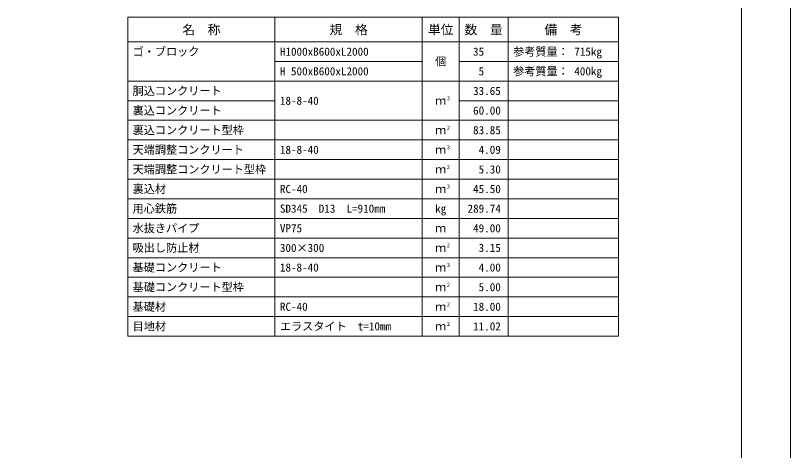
# Model space of a CAD drawing. Units: millimetres at full size, sheet at 1:30; details may follow other scales. Extents: x 0 to 25230, y 0 to 17820.
# Drawn here: x 15759 to 25230, y 5321 to 10642 of the extents above; entities that cross this region are included whole.
import ezdxf
from ezdxf.enums import TextEntityAlignment as Align

# ---------------------------------------------------------------- set-up
doc = ezdxf.new("R2010")
doc.units = ezdxf.units.MM
doc.header["$LTSCALE"] = 30
for name, color, linetype, lineweight in [('D-MTR-FRAM', 7, 'Continuous', 13), ('D-MTR-LINE', 7, 'Continuous', 13), ('D-TTL', 2, 'Continuous', 13)]:
    doc.layers.add(name, color=color, linetype=linetype, lineweight=lineweight)
doc.layers.add('D-MTR-TXT', color=7, linetype='Continuous')
doc.styles.add('ＭＳ ゴシック', font='')
doc.styles.get('ＭＳ ゴシック').set_extended_font_data('MS Gothic')

msp = doc.modelspace()

# ---------------------------------------------------------------- linework, layer by layer
at = {"layer": 'D-MTR-FRAM'}
for p, q in [((17130, 10620), (23130, 10620)), ((17130, 10620), (17130, 6720)), ((23130, 10620), (23130, 6720)), ((17130, 6720), (23130, 6720))]:
    msp.add_line(p, q, dxfattribs=at)
at = {"layer": 'D-MTR-LINE'}
for p, q in [((18930, 10620), (18930, 6720)), ((20730, 10620), (20730, 6720)), ((21180, 10620), (21180, 6720)), ((21780, 10620), (21780, 6720)), ((17130, 10320), (23130, 10320)), ((18930, 10080), (20730, 10080)), ((21180, 10080), (23130, 10080)), ((17130, 9840), (23130, 9840)), ((17130, 9600), (18930, 9600)), ((21180, 9600), (23130, 9600)), ((17130, 9360), (23130, 9360)), ((17130, 9120), (23130, 9120)), ((17130, 8880), (23130, 8880)), ((17130, 8640), (23130, 8640)), ((17130, 8400), (23130, 8400)), ((17130, 8160), (23130, 8160)), ((17130, 7920), (23130, 7920)), ((17130, 7680), (23130, 7680)), ((17130, 7440), (23130, 7440)), ((17130, 7200), (23130, 7200)), ((17130, 6960), (23130, 6960))]:
    msp.add_line(p, q, dxfattribs=at)
at = {"layer": 'D-TTL'}
for points in [[(0, 0), (25230, 0), (25230, 17820), (0, 17820)], [(600, 600), (24630, 600), (24630, 17220), (600, 17220)]]:
    msp.add_lwpolyline(points, close=True, dxfattribs=at)

# ---------------------------------------------------------------- texts
at = {"layer": 'D-MTR-TXT', "style": 'ＭＳ ゴシック'}
for s, height, p in [('名\u3000称', 113.9, (18030, 10470)), ('規\u3000格', 113.9, (19830, 10470)), ('単位', 113.9, (20955, 10470)), ('数\u3000量', 113.9, (21480, 10470)), ('備\u3000考', 113.9, (22455, 10470)), ('個', 99.69, (20955, 10080)), ('ｍ', 99.69, (20955, 9600)), ('ｍ', 99.69, (20955, 9240)), ('ｍ', 99.69, (20955, 9000)), ('ｍ', 99.69, (20955, 8760)), ('ｍ', 99.69, (20955, 8520)), ('kg', 99.69, (20955, 8280)), ('ｍ', 99.69, (20955, 8040)), ('ｍ', 99.69, (20955, 7800)), ('ｍ', 99.69, (20955, 7560)), ('ｍ', 99.69, (20955, 7320)), ('ｍ', 99.69, (20955, 7080)), ('ｍ', 99.69, (20955, 6840))]:
    msp.add_text(s, height=height, dxfattribs=at).set_placement(p, align=Align.MIDDLE_CENTER)
for s, p in [('ゴ・ブロック', (17190, 10200)), ('H1000xB600xL2000', (18990, 10200)), ('参考質量： 715kg', (21840, 10200)), ('H 500xB600xL2000', (18990, 9960)), ('参考質量： 400kg', (21840, 9960)), ('胴込コンクリート', (17190, 9720)), ('18-8-40', (18990, 9600)), ('裏込コンクリート', (17190, 9480)), ('裏込コンクリート型枠', (17190, 9240)), ('天端調整コンクリート', (17190, 9000)), ('18-8-40', (18990, 9000)), ('天端調整コンクリート型枠', (17190, 8760)), ('裏込材', (17190, 8520)), ('RC-40', (18990, 8520)), ('用心鉄筋', (17190, 8280)), ('SD345  D13  L=910mm', (18990, 8280)), ('水抜きパイプ', (17190, 8040)), ('VP75', (18990, 8040)), ('吸出し防止材', (17190, 7800)), ('300×300', (18990, 7800)), ('基礎コンクリート', (17190, 7560)), ('18-8-40', (18990, 7560)), ('基礎コンクリート型枠', (17190, 7320)), ('基礎材', (17190, 7080)), ('RC-40', (18990, 7080)), ('目地材', (17190, 6840)), ('エラスタイト\u3000t=10mm', (18990, 6840))]:
    msp.add_text(s, height=99.69, dxfattribs=at).set_placement(p, align=Align.MIDDLE_LEFT)
for s, p in [('35', (21485.33, 10200)), ('5', (21485.33, 9960)), ('33.65', (21690, 9720)), ('60.00', (21690, 9480)), ('83.85', (21690, 9240)), ('4.09', (21690, 9000)), ('5.30', (21690, 8760)), ('45.50', (21690, 8520)), ('289.74', (21690, 8280)), ('49.00', (21690, 8040)), ('3.15', (21690, 7800)), ('4.00', (21690, 7560)), ('5.00', (21690, 7320)), ('18.00', (21690, 7080)), ('11.02', (21690, 6840))]:
    msp.add_text(s, height=99.69, dxfattribs=at).set_placement(p, align=Align.MIDDLE_RIGHT)
for s, p in [('3', (21030, 9590.44)), ('2', (21030, 9230.44)), ('3', (21030, 8990.44)), ('2', (21030, 8750.44)), ('3', (21030, 8510.44)), ('2', (21030, 7790.44)), ('3', (21030, 7550.44)), ('2', (21030, 7310.44)), ('2', (21030, 7070.44)), ('2', (21030, 6830.44))]:
    msp.add_text(s, height=49.84, dxfattribs=at).set_placement(p, align=Align.BOTTOM_LEFT)

doc.saveas('drawing.dxf')
